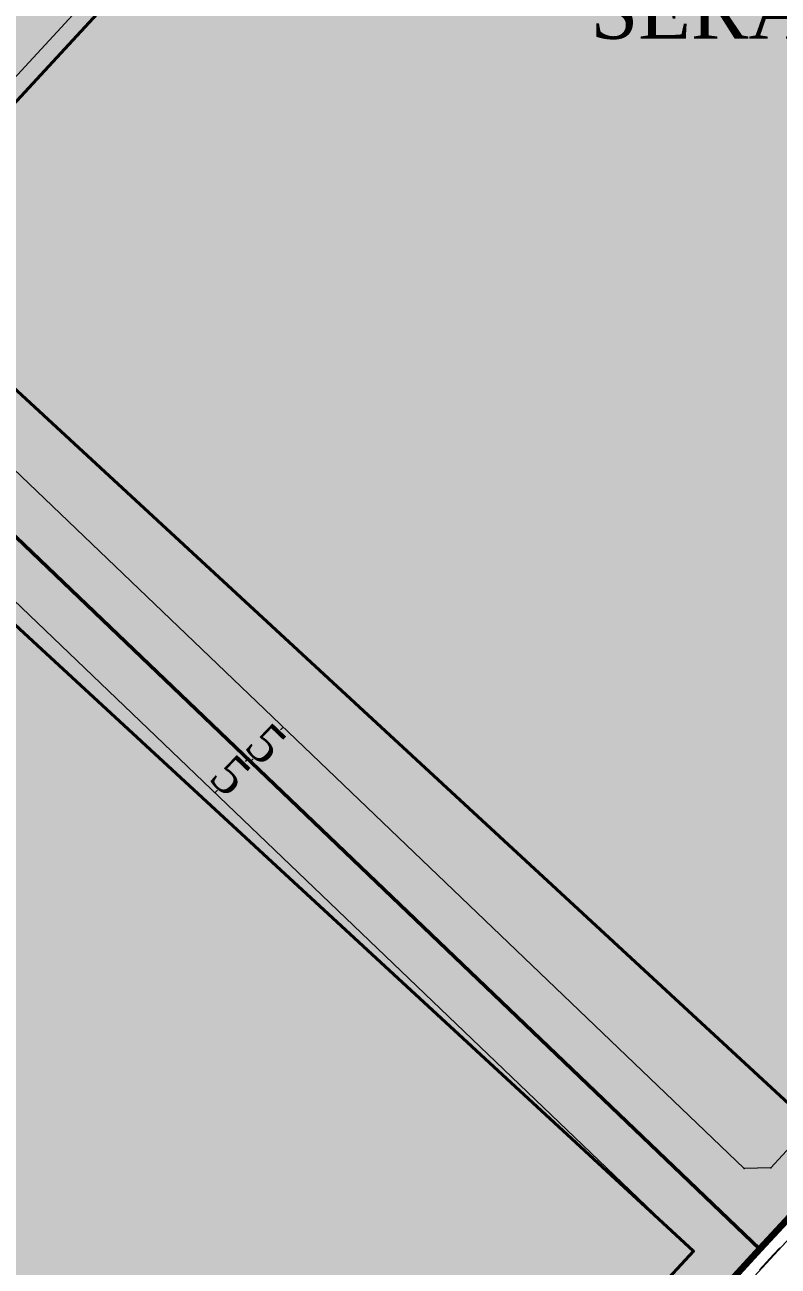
# Model space of a CAD drawing. Header units: metres. Extents: x 478603 to 489313, y 4282657 to 4289463.
# Drawn here: x 480173.4 to 480253, y 4286885.1 to 4287016.2 of the extents above; entities that cross this region are included whole.
import ezdxf

# ---------------------------------------------------------------- set-up
doc = ezdxf.new("R2010")
doc.units = ezdxf.units.M
for name, color, linetype, lineweight in [('102', 18, 'Continuous', 50), ('ADAKENARI', 18, 'Continuous', 0), ('DEGER', 18, 'Continuous', 20), ('HDO_2', 30, 'Continuous', 0), ('KALDIRIM', 11, 'Continuous', 0), ('KYO_2', 1, 'Continuous', 20), ('PARSEL_ALAN', 254, 'Continuous', 0), ('PARSEL_SERA_ALAN', 9, 'Continuous', 40), ('RAKORDMAN', 3, 'Continuous', 0), ('ROL_CEPHE', 1, 'Continuous', 0), ('SEV_KYO_HDO', 3, 'Continuous', 0), ('SNR_YAPIYAK', 18, 'Continuous', 0), ('YKO_2', 33, 'Continuous', 0)]:
    doc.layers.add(name, color=color, linetype=linetype, lineweight=lineweight)
doc.styles.get("Standard").update_dxf_attribs({"font": 'times.ttf'})

msp = doc.modelspace()

# ---------------------------------------------------------------- hatches: boundary and pattern name
at = {"layer": 'PARSEL_ALAN'}
for points in [[(480144.96, 4286988.39), (480333.2, 4287192.22), (480439.26, 4287090.7), (480254.42, 4286890.54), (480251.03, 4286886.86), (480247.41, 4286890.32)], [(480078.31, 4286699.84), (479971.14, 4286804.88), (480142.65, 4286990.6), (480251.03, 4286886.86), (480240.85, 4286875.84)]]:
    msp.add_hatch(color=256, dxfattribs=at).paths.add_polyline_path(points)
at = {"layer": 'PARSEL_SERA_ALAN'}
for points in [[(480432.26, 4287090.48), (480256.41, 4286900.06), (480157.23, 4286991.65), (480333.08, 4287182.07)], [(480081.2, 4286710.33), (479978.34, 4286805.31), (480141.17, 4286981.63), (480174.23, 4286951.1), (480244.02, 4286886.65), (480237.51, 4286879.6)]]:
    msp.add_hatch(color=256, dxfattribs=at).paths.add_polyline_path(points)

# ---------------------------------------------------------------- linework, layer by layer
at = {"layer": '102'}
msp.add_line((480144.96, 4286988.39, 956.14), (480251.03, 4286886.86), dxfattribs=at)
at = {"layer": 'ADAKENARI', "lineweight": 200}
for p, q in [((480549.16, 4287209.7), (480251.03, 4286886.86)), ((480251.03, 4286886.86), (480018.86, 4286635.46))]:
    msp.add_line(p, q, dxfattribs=at)
at = {"layer": 'HDO_2'}
msp.add_polyline3d([(480251.01, 4286884.65, 960.49), (480251.76, 4286885.46, 960.51), (480252.49, 4286886.26, 960.53), (480253.17, 4286886.98, 960.54)], dxfattribs=at)
at = {"layer": 'KALDIRIM'}
msp.add_line((480017.1, 4286631.34), (480254.21, 4286888.1), dxfattribs=at)
at = {"layer": 'KYO_2'}
msp.add_polyline3d([(480250.97, 4286884.68, 960.93), (480251.73, 4286885.49, 960.93), (480252.46, 4286886.29, 960.94), (480253.14, 4286887.01, 960.94)], dxfattribs=at)
at = {"layer": 'PARSEL_ALAN'}
for points in [[(480144.96, 4286988.39, 956.14), (480333.2, 4287192.22, 951.42), (480439.26, 4287090.7, 961.45), (480254.42, 4286890.54, 960.91), (480251.03, 4286886.86, 0), (480247.41, 4286890.32, 960.71), (480144.96, 4286988.39, 956.14)], [(480144.96, 4286988.39, 0), (480333.2, 4287192.22, 0), (480439.26, 4287090.7, 0), (480254.42, 4286890.54, 0), (480251.03, 4286886.86, 0), (480247.41, 4286890.32, 0), (480144.96, 4286988.39, 0)], [(480078.31, 4286699.84, 949.45), (479971.14, 4286804.88, 942.48), (480142.65, 4286990.6, 956.04), (480251.03, 4286886.86, 960.69), (480240.85, 4286875.84, 960.75), (480078.31, 4286699.84, 949.45)], [(480078.31, 4286699.84, 0), (479971.14, 4286804.88, 0), (480142.65, 4286990.6, 0), (480251.03, 4286886.86, 0), (480240.85, 4286875.84, 0), (480078.31, 4286699.84, 0)]]:
    msp.add_polyline3d(points, close=True, dxfattribs=at)
at = {"layer": 'PARSEL_SERA_ALAN'}
for points in [[(480432.26, 4287090.48, 0), (480256.41, 4286900.06, 0), (480157.23, 4286991.65, 0), (480333.08, 4287182.07, 0), (480432.26, 4287090.48, 0)], [(480432.26, 4287090.48, 0), (480256.41, 4286900.06, 0), (480157.23, 4286991.65, 0), (480333.08, 4287182.07, 0), (480432.26, 4287090.48, 0)], [(480081.2, 4286710.33, 0), (479978.34, 4286805.31, 0), (480141.17, 4286981.63, 0), (480174.23, 4286951.1, 0), (480244.02, 4286886.65, 0), (480237.51, 4286879.6, 0), (480081.2, 4286710.33, 0)], [(480081.2, 4286710.33, 0), (479978.34, 4286805.31, 0), (480141.17, 4286981.63, 0), (480174.23, 4286951.1, 0), (480244.02, 4286886.65, 0), (480237.51, 4286879.6, 0), (480081.2, 4286710.33, 0)]]:
    msp.add_polyline3d(points, close=True, dxfattribs=at)
at = {"layer": 'RAKORDMAN'}
msp.add_line((480214.93, 4286845.56, 910.01), (480278.5, 4286914.41, 895.49), dxfattribs=at)
at = {"layer": 'ROL_CEPHE'}
for p, q in [((480200.66, 4286941.99), (480200.38, 4286941.71)), ((480196.9, 4286938.67), (480196.63, 4286938.38)), ((480197.2, 4286938.38), (480197.48, 4286938.67)), ((480193.44, 4286935.06), (480193.72, 4286935.35))]:
    msp.add_line(p, q, dxfattribs=at)
at = {"layer": 'SEV_KYO_HDO'}
msp.add_line((480252.27, 4286886.08, 960.94), (480252.29, 4286886.07, 960.73), dxfattribs=at)
at = {"layer": 'SNR_YAPIYAK'}
for p, q in [((480151.97, 4286988.6, 956.14), (480333.42, 4287185.09, 956.14)), ((480432.26, 4287090.48, 956.14), (480252.17, 4286895.47, 956.14)), ((480249.36, 4286895.38, 956.14), (480151.97, 4286988.6, 956.14)), ((480142.87, 4286983.47, 949.45), (480244.02, 4286886.65, 949.45)), ((480252.17, 4286895.47, 956.14), (480249.36, 4286895.38, 956.14)), ((480244.02, 4286886.65, 949.45), (480237.18, 4286879.24, 949.45))]:
    msp.add_line(p, q, dxfattribs=at)
for p in [(480249.36, 4286895.38, 960.71), (480249.36, 4286895.38, 960.71), (480252.17, 4286895.47, 960.91), (480252.17, 4286895.47, 960.91), (480244.02, 4286886.65, 960.69), (480244.02, 4286886.65, 960.69)]:
    msp.add_point(p, dxfattribs=at)
at = {"layer": 'YKO_2'}
msp.add_polyline3d([(480251.01, 4286884.64, 960.54), (480251.77, 4286885.45, 960.56), (480252.5, 4286886.25, 960.58), (480253.17, 4286886.98, 960.59)], dxfattribs=at)

# ---------------------------------------------------------------- texts
at = {"layer": 'DEGER', "lineweight": 13}
msp.add_text('SERA İŞLETME ALANI', height=6.0244, dxfattribs=at).set_placement((480233.12, 4287014.72))
at = {"layer": 'ROL_CEPHE'}
for p in [(480196.41, 4286939.84), (480192.65, 4286936.52)]:
    msp.add_text('5', height=4, rotation=316.2537, dxfattribs=at).set_placement(p)

doc.saveas('drawing.dxf')
